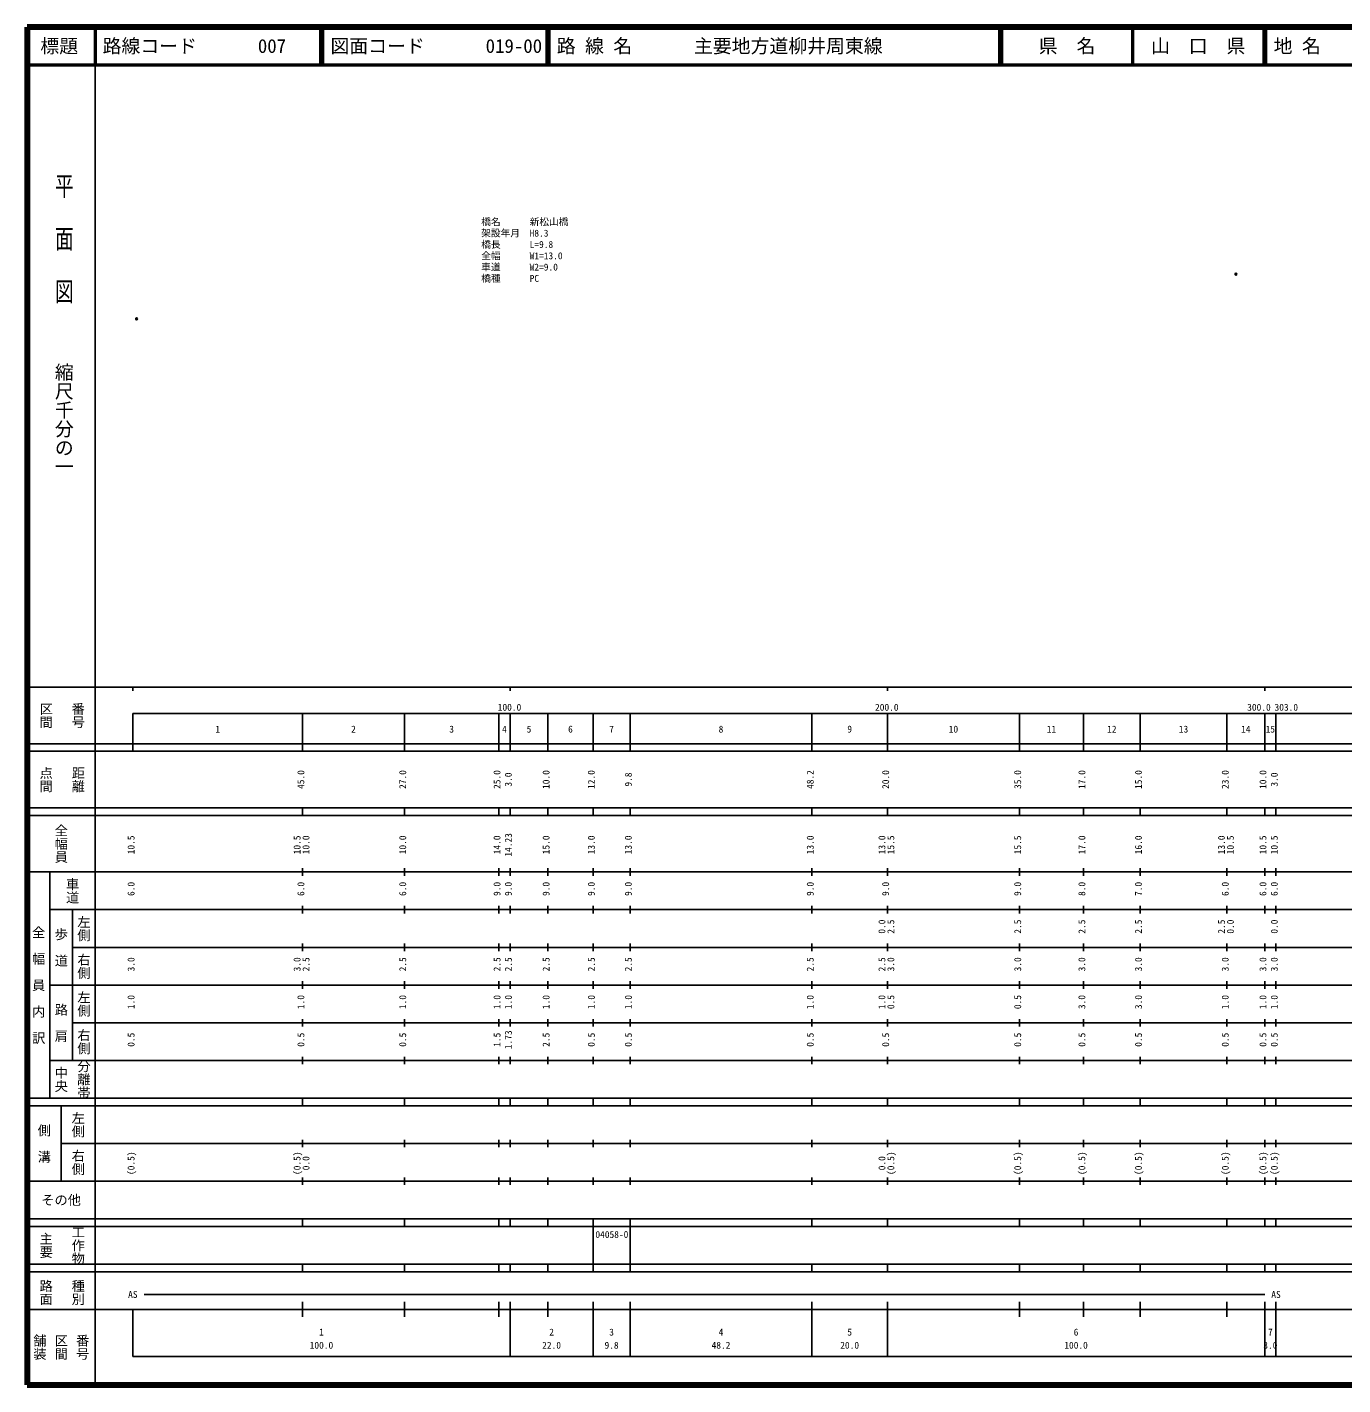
# Model space of a CAD drawing. Units: millimetres on the paper. Extents: x 40 to 680, y 20 to 380.
# Drawn here: x 40 to 388.7, y 20 to 380 of the extents above; entities that cross this region are included whole.
import ezdxf
from ezdxf.enums import TextEntityAlignment as Align

# ---------------------------------------------------------------- set-up
doc = ezdxf.new("R2010")
doc.units = ezdxf.units.MM
doc.header["$PDMODE"] = 32
doc.header["$PDSIZE"] = 0.5
for name, color, linetype in [('M-OTRS', 6, 'Continuous'), ('M-STR-HTXT', 7, 'Continuous'), ('M-TTL-TXT', 7, 'Continuous')]:
    doc.layers.add(name, color=color, linetype=linetype)
for name, color, linetype, lineweight in [('M-TTL', 2, 'Continuous', 140), ('M-TTL-BAND', 7, 'Continuous', 25), ('M-TTL-LINE', 7, 'Continuous', 50)]:
    doc.layers.add(name, color=color, linetype=linetype, lineweight=lineweight)
doc.styles.add('@ＭＳ ゴシック', font='')
doc.styles.add('ＭＳ ゴシック', font='')
doc.styles.get('@ＭＳ ゴシック').set_extended_font_data('@MS Gothic')
doc.styles.get('ＭＳ ゴシック').set_extended_font_data('MS Gothic')

msp = doc.modelspace()

# ---------------------------------------------------------------- linework, layer by layer
at = {"layer": 'M-OTRS'}
for p in [(360.385, 314.51), (69.018, 302.644)]:
    msp.add_point(p, dxfattribs=at)
at = {"layer": 'M-TTL'}
for p, q in [((40, 380), (40, 20)), ((680, 380), (40, 380)), ((40, 20), (680, 20))]:
    msp.add_line(p, q, dxfattribs=at)
at = {"layer": 'M-TTL-BAND'}
for p, q in [((58, 370), (58, 20)), ((40, 205), (579, 205)), ((68, 205), (68, 204)), ((168, 205), (168, 204)), ((268, 205), (268, 204)), ((368, 205), (368, 204)), ((68, 198), (579, 198)), ((68, 198), (68, 188)), ((113, 188), (113, 198)), ((140, 188), (140, 198)), ((165, 188), (165, 198)), ((168, 188), (168, 198)), ((178, 188), (178, 198)), ((190, 188), (190, 198)), ((199.8, 188), (199.8, 198)), ((248, 188), (248, 198)), ((268, 188), (268, 198)), ((303, 188), (303, 198)), ((320, 188), (320, 198)), ((335, 188), (335, 198)), ((358, 188), (358, 198)), ((368, 188), (368, 198)), ((371, 188), (371, 198)), ((40, 190), (579, 190)), ((40, 188), (579, 188)), ((40, 173), (579, 173)), ((113, 171), (113, 173)), ((140, 171), (140, 173)), ((165, 171), (165, 173)), ((168, 171), (168, 173)), ((178, 171), (178, 173)), ((190, 171), (190, 173)), ((199.8, 171), (199.8, 173)), ((248, 171), (248, 173)), ((268, 171), (268, 173)), ((303, 171), (303, 173)), ((320, 171), (320, 173)), ((335, 171), (335, 173)), ((358, 171), (358, 173)), ((368, 171), (368, 173)), ((371, 171), (371, 173)), ((40, 171), (579, 171)), ((40, 156), (579, 156)), ((46, 96), (46, 156)), ((113, 155), (113, 157)), ((140, 155), (140, 157)), ((165, 155), (165, 157)), ((168, 155), (168, 157)), ((178, 155), (178, 157)), ((190, 155), (190, 157)), ((199.8, 155), (199.8, 157)), ((248, 155), (248, 157)), ((268, 155), (268, 157)), ((303, 155), (303, 157)), ((320, 155), (320, 157)), ((335, 155), (335, 157)), ((358, 155), (358, 157)), ((368, 155), (368, 157)), ((371, 155), (371, 157)), ((46, 146), (579, 146)), ((52, 146), (52, 106)), ((113, 145), (113, 147)), ((140, 145), (140, 147)), ((165, 145), (165, 147)), ((168, 145), (168, 147)), ((178, 145), (178, 147)), ((190, 145), (190, 147)), ((199.8, 145), (199.8, 147)), ((248, 145), (248, 147)), ((268, 145), (268, 147)), ((303, 145), (303, 147)), ((320, 145), (320, 147)), ((335, 145), (335, 147)), ((358, 145), (358, 147)), ((368, 145), (368, 147)), ((371, 145), (371, 147)), ((113, 135), (113, 137)), ((140, 135), (140, 137)), ((165, 135), (165, 137)), ((168, 135), (168, 137)), ((178, 135), (178, 137)), ((190, 135), (190, 137)), ((199.8, 135), (199.8, 137)), ((248, 135), (248, 137)), ((268, 135), (268, 137)), ((303, 135), (303, 137)), ((320, 135), (320, 137)), ((335, 135), (335, 137)), ((358, 135), (358, 137)), ((368, 135), (368, 137)), ((371, 135), (371, 137)), ((52, 136), (579, 136)), ((46, 126), (579, 126)), ((113, 125), (113, 127)), ((140, 125), (140, 127)), ((165, 125), (165, 127)), ((168, 125), (168, 127)), ((178, 125), (178, 127)), ((190, 125), (190, 127)), ((199.8, 125), (199.8, 127)), ((248, 125), (248, 127)), ((268, 125), (268, 127)), ((303, 125), (303, 127)), ((320, 125), (320, 127)), ((335, 125), (335, 127)), ((358, 125), (358, 127)), ((368, 125), (368, 127)), ((371, 125), (371, 127)), ((52, 116), (579, 116)), ((113, 115), (113, 117)), ((140, 115), (140, 117)), ((165, 115), (165, 117)), ((168, 115), (168, 117)), ((178, 115), (178, 117)), ((190, 115), (190, 117)), ((199.8, 115), (199.8, 117)), ((248, 115), (248, 117)), ((268, 115), (268, 117)), ((303, 115), (303, 117)), ((320, 115), (320, 117)), ((335, 115), (335, 117)), ((358, 115), (358, 117)), ((368, 115), (368, 117)), ((371, 115), (371, 117)), ((46, 106), (579, 106)), ((113, 105), (113, 107)), ((140, 105), (140, 107)), ((165, 105), (165, 107)), ((168, 105), (168, 107)), ((178, 105), (178, 107)), ((190, 105), (190, 107)), ((199.8, 105), (199.8, 107)), ((248, 105), (248, 107)), ((268, 105), (268, 107)), ((303, 105), (303, 107)), ((320, 105), (320, 107)), ((335, 105), (335, 107)), ((358, 105), (358, 107)), ((368, 105), (368, 107)), ((371, 105), (371, 107)), ((40, 96), (579, 96)), ((40, 94), (579, 94)), ((49, 94), (49, 74)), ((113, 94), (113, 96)), ((140, 94), (140, 96)), ((165, 94), (165, 96)), ((168, 94), (168, 96)), ((178, 94), (178, 96)), ((190, 94), (190, 96)), ((199.8, 94), (199.8, 96)), ((248, 94), (248, 96)), ((268, 94), (268, 96)), ((303, 94), (303, 96)), ((320, 94), (320, 96)), ((335, 94), (335, 96)), ((358, 94), (358, 96)), ((368, 94), (368, 96)), ((371, 94), (371, 96)), ((49, 84), (579, 84)), ((113, 83), (113, 85)), ((140, 83), (140, 85)), ((165, 83), (165, 85)), ((168, 83), (168, 85)), ((178, 83), (178, 85)), ((190, 83), (190, 85)), ((199.8, 83), (199.8, 85)), ((248, 83), (248, 85)), ((268, 83), (268, 85)), ((303, 83), (303, 85)), ((320, 83), (320, 85)), ((335, 83), (335, 85)), ((358, 83), (358, 85)), ((368, 83), (368, 85)), ((371, 83), (371, 85)), ((40, 74), (579, 74)), ((113, 73), (113, 75)), ((140, 73), (140, 75)), ((165, 73), (165, 75)), ((168, 73), (168, 75)), ((178, 73), (178, 75)), ((190, 73), (190, 75)), ((199.8, 73), (199.8, 75)), ((248, 73), (248, 75)), ((268, 73), (268, 75)), ((303, 73), (303, 75)), ((320, 73), (320, 75)), ((335, 73), (335, 75)), ((358, 73), (358, 75)), ((368, 73), (368, 75)), ((371, 73), (371, 75)), ((40, 64), (579, 64)), ((40, 62), (579, 62)), ((113, 62), (113, 64)), ((140, 62), (140, 64)), ((165, 62), (165, 64)), ((168, 62), (168, 64)), ((178, 62), (178, 64)), ((190, 62), (190, 64)), ((190, 52), (190, 62)), ((199.8, 62), (199.8, 64)), ((199.8, 52), (199.8, 62)), ((248, 62), (248, 64)), ((268, 62), (268, 64)), ((303, 62), (303, 64)), ((320, 62), (320, 64)), ((335, 62), (335, 64)), ((358, 62), (358, 64)), ((368, 62), (368, 64)), ((371, 62), (371, 64)), ((40, 52), (579, 52)), ((113, 50), (113, 52)), ((140, 50), (140, 52)), ((165, 50), (165, 52)), ((168, 50), (168, 52)), ((178, 50), (178, 52)), ((190, 50), (190, 52)), ((199.8, 50), (199.8, 52)), ((248, 50), (248, 52)), ((268, 50), (268, 52)), ((303, 50), (303, 52)), ((320, 50), (320, 52)), ((335, 50), (335, 52)), ((358, 50), (358, 52)), ((368, 50), (368, 52)), ((371, 50), (371, 52)), ((40, 50), (579, 50)), ((71, 44), (368, 44)), ((40, 40), (579, 40)), ((68, 40), (68, 27.5)), ((113, 38), (113, 42)), ((140, 38), (140, 42)), ((165, 38), (165, 42)), ((168, 27.5), (168, 42)), ((178, 38), (178, 42)), ((190, 27.5), (190, 42)), ((199.8, 27.5), (199.8, 42)), ((248, 27.5), (248, 42)), ((268, 27.5), (268, 42)), ((303, 38), (303, 42)), ((320, 38), (320, 42)), ((335, 38), (335, 42)), ((358, 38), (358, 42)), ((368, 27.5), (368, 42)), ((371, 27.5), (371, 42)), ((68, 27.5), (579, 27.5))]:
    msp.add_line(p, q, dxfattribs=at)
at = {"layer": 'M-TTL-LINE'}
for p, q in [((58, 380), (58, 370)), ((117.75, 380), (117.75, 370)), ((118.25, 380), (118.25, 370)), ((177.75, 380), (177.75, 370)), ((178.25, 380), (178.25, 370)), ((297.75, 380), (297.75, 370)), ((298.25, 380), (298.25, 370)), ((333, 380), (333, 370)), ((367.75, 380), (367.75, 370)), ((368.25, 380), (368.25, 370)), ((40, 370), (680, 370))]:
    msp.add_line(p, q, dxfattribs=at)

# ---------------------------------------------------------------- texts
at = {"layer": 'M-STR-HTXT', "style": 'ＭＳ ゴシック'}
for s, p in [('橋名\u3000\u3000\u3000新松山橋', (160.352, 326.915)), ('架設年月\u3000H8.3', (160.352, 323.915)), ('橋長\u3000\u3000\u3000L=9.8', (160.352, 320.915)), ('全幅\u3000\u3000\u3000W1=13.0', (160.352, 317.915)), ('車道\u3000\u3000\u3000W2=9.0', (160.352, 314.915)), ('橋種\u3000\u3000\u3000PC', (160.352, 311.915))]:
    msp.add_text(s, height=1.833, dxfattribs=at).set_placement(p, align=Align.BOTTOM_LEFT)
at = {"layer": 'M-TTL-BAND', "style": '@ＭＳ ゴシック', "width": 1.4}
msp.add_text('平  面  図', height=3.666, rotation=270, dxfattribs=at).set_placement((49.777, 306.475), align=Align.MIDDLE_RIGHT)
at = {"layer": 'M-TTL-BAND', "style": '@ＭＳ ゴシック'}
msp.add_text('縮尺千分の一', height=3.666, rotation=270, dxfattribs=at).set_placement((49.777, 261.03), align=Align.MIDDLE_RIGHT)
for s, p in [('区間', (45, 197.5)), ('番号', (53.5, 197.5)), ('点間', (45, 180.5)), ('距離', (53.5, 180.5)), ('全幅員', (49, 163.5)), ('車道', (52, 151)), ('左側', (55, 141)), ('全\u3000幅\u3000員\u3000内\u3000訳', (43, 126)), ('歩\u3000道', (49, 136)), ('右側', (55, 131)), ('左側', (55, 121)), ('路\u3000肩', (49, 116)), ('右側', (55, 111)), ('分離帯', (55, 101)), ('中央', (49, 101)), ('左側', (53.5, 89)), ('側\u3000溝', (44.5, 84)), ('右側', (53.5, 79)), ('工作物', (53.5, 57)), ('主要', (45, 57)), ('路面', (45, 44.5)), ('種別', (53.5, 44.5)), ('舗装', (43.333, 30)), ('区間', (49, 30)), ('番号', (54.667, 30))]:
    msp.add_text(s, height=2.566, rotation=270, dxfattribs=at).set_placement(p, align=Align.MIDDLE_CENTER)
at = {"layer": 'M-TTL-BAND', "style": 'ＭＳ ゴシック'}
for s, p in [('100.0', (167.844, 198.195)), ('200.0', (267.844, 198.195)), ('300.0', (366.482, 198.195)), ('303.0', (373.721, 198.195)), ('1', (90.5, 192.405)), ('2', (126.5, 192.405)), ('3', (152.5, 192.405)), ('4', (166.5, 192.405)), ('5', (173, 192.405)), ('6', (184, 192.405)), ('7', (194.9, 192.405)), ('8', (223.9, 192.405)), ('9', (258, 192.405)), ('10', (285.5, 192.405)), ('11', (311.5, 192.405)), ('12', (327.5, 192.405)), ('13', (346.5, 192.405)), ('14', (363, 192.405)), ('15', (369.5, 192.405)), ('AS', (68, 42.5)), ('AS', (371, 42.5)), ('1', (118, 32.523)), ('2', (179, 32.523)), ('3', (194.9, 32.523)), ('4', (223.9, 32.523)), ('5', (258, 32.523)), ('6', (318, 32.523)), ('7', (369.5, 32.523)), ('100.0', (118, 29.033)), ('22.0', (179, 29.033)), ('9.8', (194.9, 29.033)), ('48.2', (223.9, 29.033)), ('20.0', (258, 29.033)), ('100.0', (318, 29.033)), ('3.0', (369.5, 29.033))]:
    msp.add_text(s, height=1.833, dxfattribs=at).set_placement(p, align=Align.BOTTOM_CENTER)
for s, p in [('45.0', (114, 180.5)), ('27.0', (141, 180.5)), ('25.0', (166, 180.5)), ('3.0', (169, 180.5)), ('10.0', (179, 180.5)), ('12.0', (191, 180.5)), ('9.8', (200.8, 180.5)), ('48.2', (249, 180.5)), ('20.0', (269, 180.5)), ('35.0', (304, 180.5)), ('17.0', (321, 180.5)), ('15.0', (336, 180.5)), ('23.0', (359, 180.5)), ('10.0', (369, 180.5)), ('3.0', (372, 180.5)), ('14.23', (169, 163.174)), ('10.5', (69, 163.174)), ('10.5', (113, 163.174)), ('10.0', (115.37, 163.174)), ('10.0', (141, 163.174)), ('14.0', (166, 163.174)), ('15.0', (179, 163.174)), ('13.0', (191, 163.174)), ('13.0', (200.8, 163.174)), ('13.0', (249, 163.174)), ('13.0', (268, 163.174)), ('15.5', (270.37, 163.174)), ('15.5', (304, 163.174)), ('17.0', (321, 163.174)), ('16.0', (336, 163.174)), ('13.0', (358, 163.174)), ('10.5', (360.37, 163.174)), ('10.5', (369, 163.174)), ('10.5', (372, 163.174)), ('6.0', (69, 151.5)), ('6.0', (114, 151.5)), ('6.0', (141, 151.5)), ('9.0', (166, 151.5)), ('9.0', (169, 151.5)), ('9.0', (179, 151.5)), ('9.0', (191, 151.5)), ('9.0', (200.8, 151.5)), ('9.0', (249, 151.5)), ('9.0', (269, 151.5)), ('9.0', (304, 151.5)), ('8.0', (321, 151.5)), ('7.0', (336, 151.5)), ('6.0', (359, 151.5)), ('6.0', (369, 151.5)), ('6.0', (372, 151.5)), ('0.0', (268, 141.5)), ('2.5', (270.37, 141.5)), ('2.5', (304, 141.5)), ('2.5', (321, 141.5)), ('2.5', (336, 141.5)), ('2.5', (358, 141.5)), ('0.0', (360.37, 141.5)), ('0.0', (372, 141.5)), ('3.0', (69, 131.5)), ('3.0', (113, 131.5)), ('2.5', (115.37, 131.5)), ('2.5', (141, 131.5)), ('2.5', (166, 131.5)), ('2.5', (169, 131.5)), ('2.5', (179, 131.5)), ('2.5', (191, 131.5)), ('2.5', (200.8, 131.5)), ('2.5', (249, 131.5)), ('2.5', (268, 131.5)), ('3.0', (270.37, 131.5)), ('3.0', (304, 131.5)), ('3.0', (321, 131.5)), ('3.0', (336, 131.5)), ('3.0', (359, 131.5)), ('3.0', (369, 131.5)), ('3.0', (372, 131.5)), ('1.0', (69, 121.5)), ('1.0', (114, 121.5)), ('1.0', (141, 121.5)), ('1.0', (166, 121.5)), ('1.0', (169, 121.5)), ('1.0', (179, 121.5)), ('1.0', (191, 121.5)), ('1.0', (200.8, 121.5)), ('1.0', (249, 121.5)), ('1.0', (268, 121.5)), ('0.5', (270.37, 121.5)), ('0.5', (304, 121.5)), ('3.0', (321, 121.5)), ('3.0', (336, 121.5)), ('1.0', (359, 121.5)), ('1.0', (369, 121.5)), ('1.0', (372, 121.5)), ('0.5', (69, 111.5)), ('0.5', (114, 111.5)), ('0.5', (141, 111.5)), ('1.5', (166, 111.5)), ('1.73', (169, 111.5)), ('2.5', (179, 111.5)), ('0.5', (191, 111.5)), ('0.5', (200.8, 111.5)), ('0.5', (249, 111.5)), ('0.5', (269, 111.5)), ('0.5', (304, 111.5)), ('0.5', (321, 111.5)), ('0.5', (336, 111.5)), ('0.5', (359, 111.5)), ('0.5', (369, 111.5)), ('0.5', (372, 111.5)), ('(0.5)', (69, 78.764)), ('(0.5)', (113, 78.764)), ('0.0', (115.37, 78.764)), ('0.0', (268, 78.764)), ('(0.5)', (270.37, 78.764)), ('(0.5)', (304, 78.764)), ('(0.5)', (321, 78.764)), ('(0.5)', (336, 78.764)), ('(0.5)', (359, 78.764)), ('(0.5)', (369, 78.764)), ('(0.5)', (372, 78.764))]:
    msp.add_text(s, height=1.833, rotation=90, dxfattribs=at).set_placement(p, align=Align.BOTTOM_CENTER)
msp.add_text('その他', height=2.566, dxfattribs=at).set_placement((49, 69), align=Align.MIDDLE_CENTER)
msp.add_text('04058-0', height=1.833, dxfattribs=at).set_placement((190.613, 58.405), align=Align.BOTTOM_LEFT)
at = {"layer": 'M-TTL-TXT', "style": 'ＭＳ ゴシック'}
for s, p in [('標題', (48.5, 375)), ('県\u3000名', (315.625, 375)), ('山\u3000口\u3000県', (350.375, 375))]:
    msp.add_text(s, height=3.666, dxfattribs=at).set_placement(p, align=Align.MIDDLE_CENTER)
for s, p in [('路線コード', (60, 375)), ('007', (101.142, 375)), ('007', (101.142, 375)), ('007', (101.142, 375)), ('図面コード', (120.38, 375)), ('019-00', (161.521, 375)), ('路 線 名', (180.38, 375)), ('主要地方道柳井周東線', (216.734, 375)), ('地 名', (370.38, 375))]:
    msp.add_text(s, height=3.666, dxfattribs=at).set_placement(p, align=Align.MIDDLE_LEFT)

doc.saveas('drawing.dxf')
